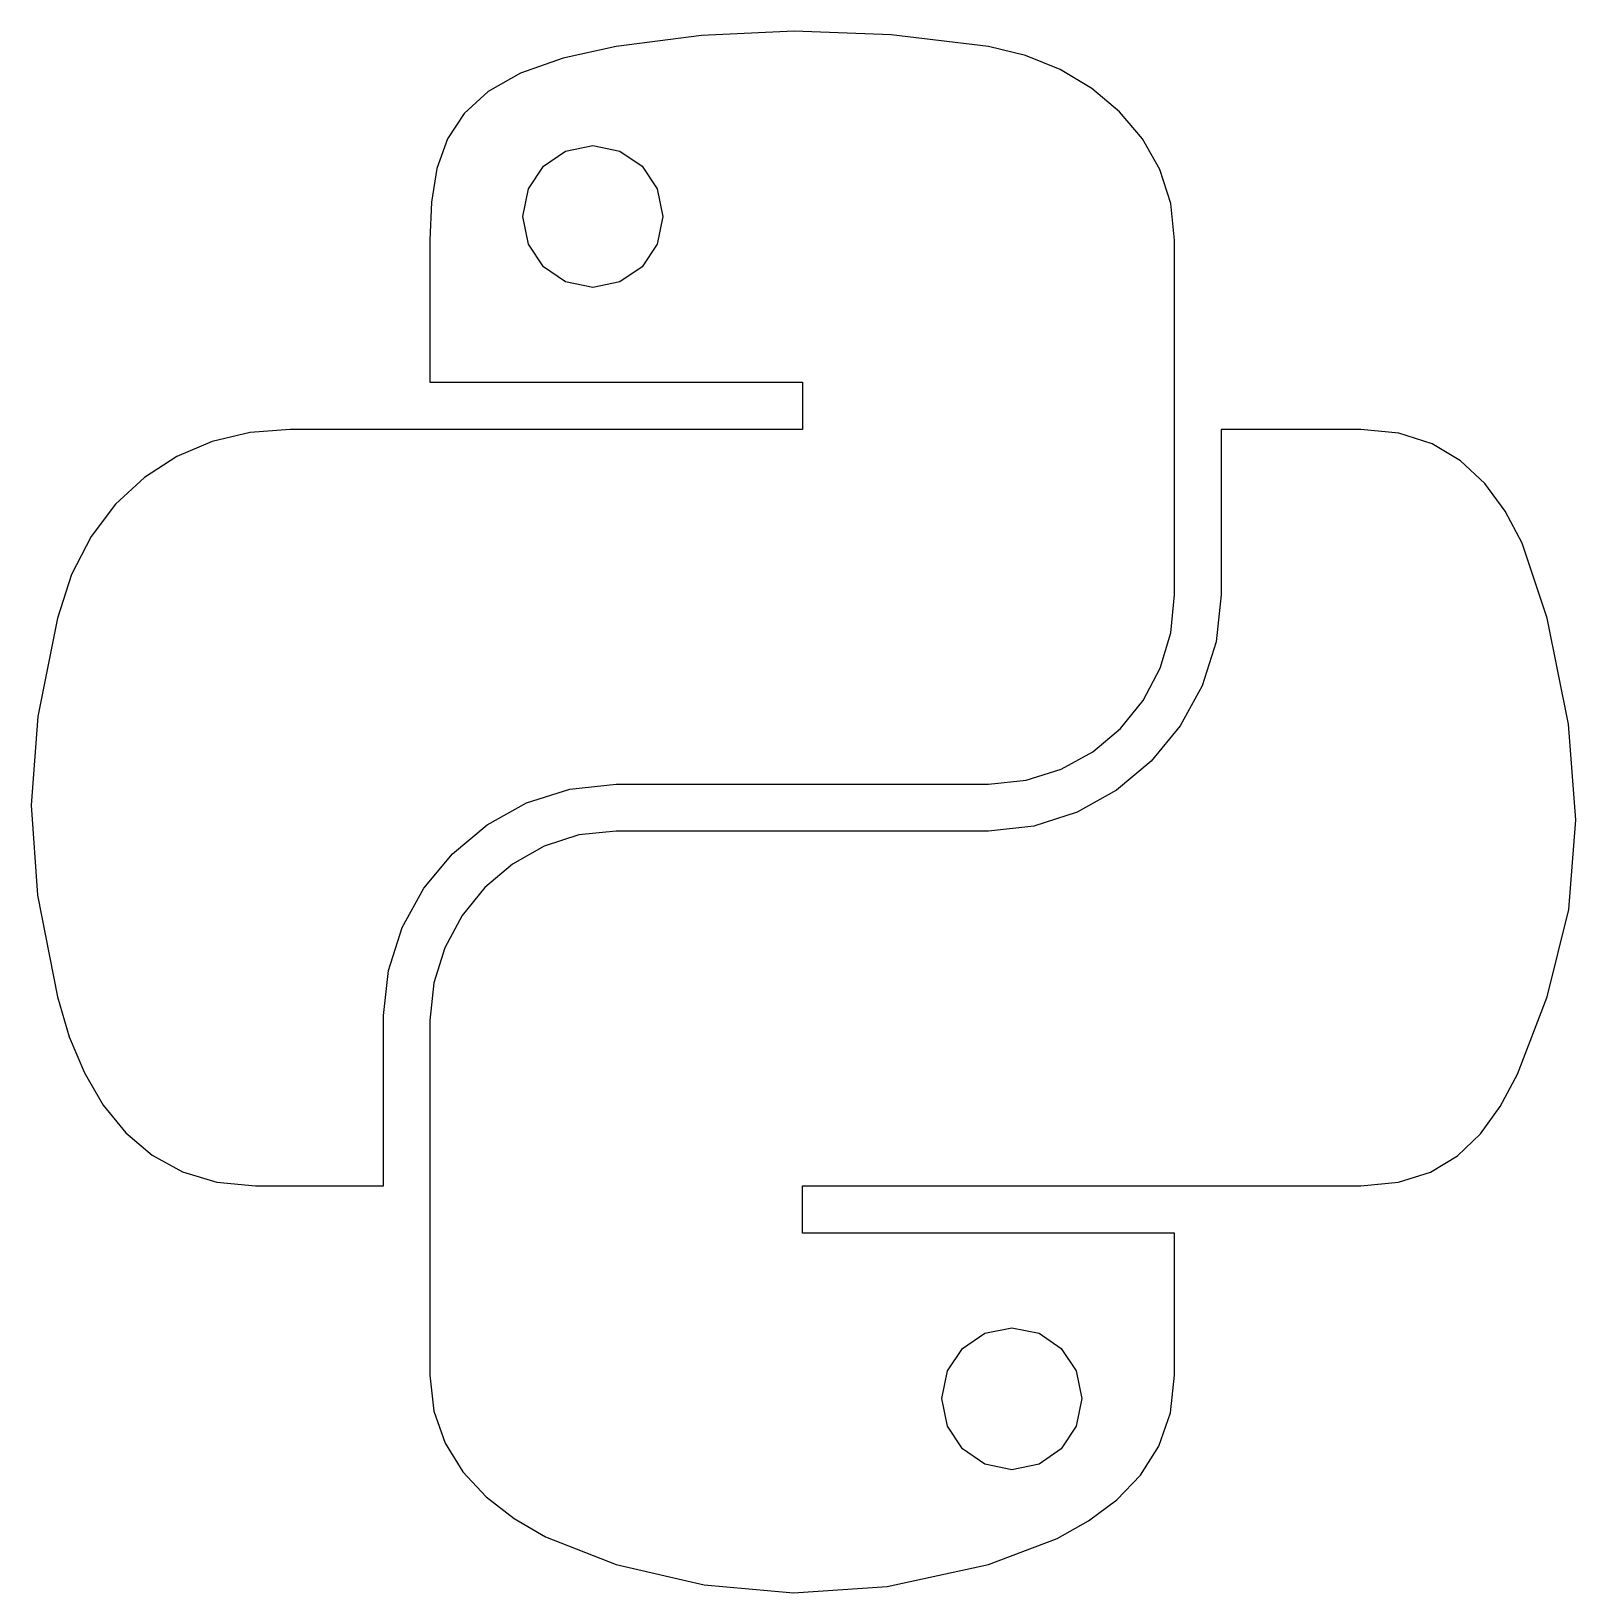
# Model space of a CAD drawing. Extents: x -27.8 to 27.8, y -28.1 to 28.1.
import ezdxf

# ---------------------------------------------------------------- set-up
doc = ezdxf.new("R2010")
doc.units = 0
doc.layers.get('0').update_dxf_attribs({"linetype": 'CONTINUOUS'})

msp = doc.modelspace()

# ---------------------------------------------------------------- linework, layer by layer
at = {"color": 7}
for points in [[(-0.331, 28.096), (-3.672, 27.947), (-6.738, 27.549), (-8.654, 27.121), (-10.178, 26.582), (-11.351, 25.924), (-12.216, 25.14), (-12.815, 24.221), (-13.191, 23.161), (-13.385, 21.95), (-13.441, 20.581), (-13.441, 15.471), (-0.034, 15.471), (-0.034, 13.768), (-18.472, 13.768), (-19.906, 13.659), (-21.274, 13.333), (-22.552, 12.792), (-23.72, 12.04), (-24.755, 11.079), (-25.636, 9.913), (-26.34, 8.542), (-26.847, 6.971), (-27.547, 3.438), (-27.79, 0.243), (-27.562, -2.994), (-26.847, -6.654), (-26.427, -8.086), (-25.879, -9.39), (-25.201, -10.549), (-24.388, -11.541), (-23.437, -12.347), (-22.345, -12.947), (-21.107, -13.322), (-19.722, -13.451), (-15.113, -13.451), (-15.113, -7.326), (-14.939, -5.698), (-14.443, -4.158), (-13.661, -2.746), (-12.63, -1.502), (-11.385, -0.466), (-9.964, 0.324), (-8.403, 0.826), (-6.738, 1.003), (6.653, 1.003), (8.012, 1.142), (9.273, 1.541), (10.412, 2.171), (11.403, 3.005), (12.218, 4.014), (12.833, 5.171), (13.221, 6.448), (13.356, 7.815), (13.356, 20.581), (13.218, 21.898), (12.821, 23.117), (12.195, 24.222), (11.369, 25.2), (10.373, 26.036), (9.236, 26.716), (7.986, 27.225), (6.653, 27.549), (3.157, 27.97), (-0.331, 28.096)], [(-7.581, 23.987), (-6.604, 23.785), (-5.804, 23.235), (-5.264, 22.421), (-5.066, 21.424), (-5.264, 20.432), (-5.804, 19.623), (-6.604, 19.077), (-7.581, 18.878), (-8.56, 19.077), (-9.36, 19.623), (-9.899, 20.432), (-10.097, 21.424), (-9.899, 22.421), (-9.36, 23.235), (-8.56, 23.785), (-7.581, 23.987)], [(15.028, 13.768), (15.028, 7.815), (14.852, 6.125), (14.347, 4.54), (13.555, 3.097), (12.514, 1.834), (11.264, 0.788), (9.844, -0.006), (8.294, -0.509), (6.653, -0.685), (-6.738, -0.685), (-8.079, -0.827), (-9.332, -1.233), (-10.47, -1.872), (-11.465, -2.714), (-12.287, -3.728), (-12.909, -4.883), (-13.303, -6.15), (-13.441, -7.497), (-13.441, -20.263), (-13.298, -21.556), (-12.891, -22.714), (-12.254, -23.741), (-11.418, -24.641), (-10.416, -25.42), (-9.28, -26.083), (-6.738, -27.076), (-3.569, -27.809), (-0.355, -28.096), (3.016, -27.873), (6.653, -27.076), (9.125, -26.143), (10.258, -25.511), (11.271, -24.754), (12.126, -23.861), (12.784, -22.822), (13.207, -21.627), (13.356, -20.263), (13.356, -15.154), (-0.034, -15.154), (-0.034, -13.451), (20.059, -13.451), (21.411, -13.326), (22.56, -12.962), (23.535, -12.376), (24.364, -11.582), (25.074, -10.597), (25.691, -9.437), (26.762, -6.654), (27.542, -3.511), (27.79, -0.287), (27.525, 3.16), (26.762, 6.971), (25.858, 9.67), (25.247, 10.826), (24.513, 11.824), (23.641, 12.64), (22.617, 13.252), (21.428, 13.635), (20.059, 13.768)], [(7.497, -18.56), (8.476, -18.76), (9.276, -19.305), (9.815, -20.115), (10.012, -21.107), (9.815, -22.104), (9.276, -22.918), (8.476, -23.468), (7.497, -23.669), (6.52, -23.468), (5.72, -22.918), (5.18, -22.104), (4.981, -21.107), (5.18, -20.115), (5.72, -19.305), (6.52, -18.76), (7.497, -18.56)]]:
    msp.add_lwpolyline(points, close=True, dxfattribs=at)

doc.saveas('drawing.dxf')
